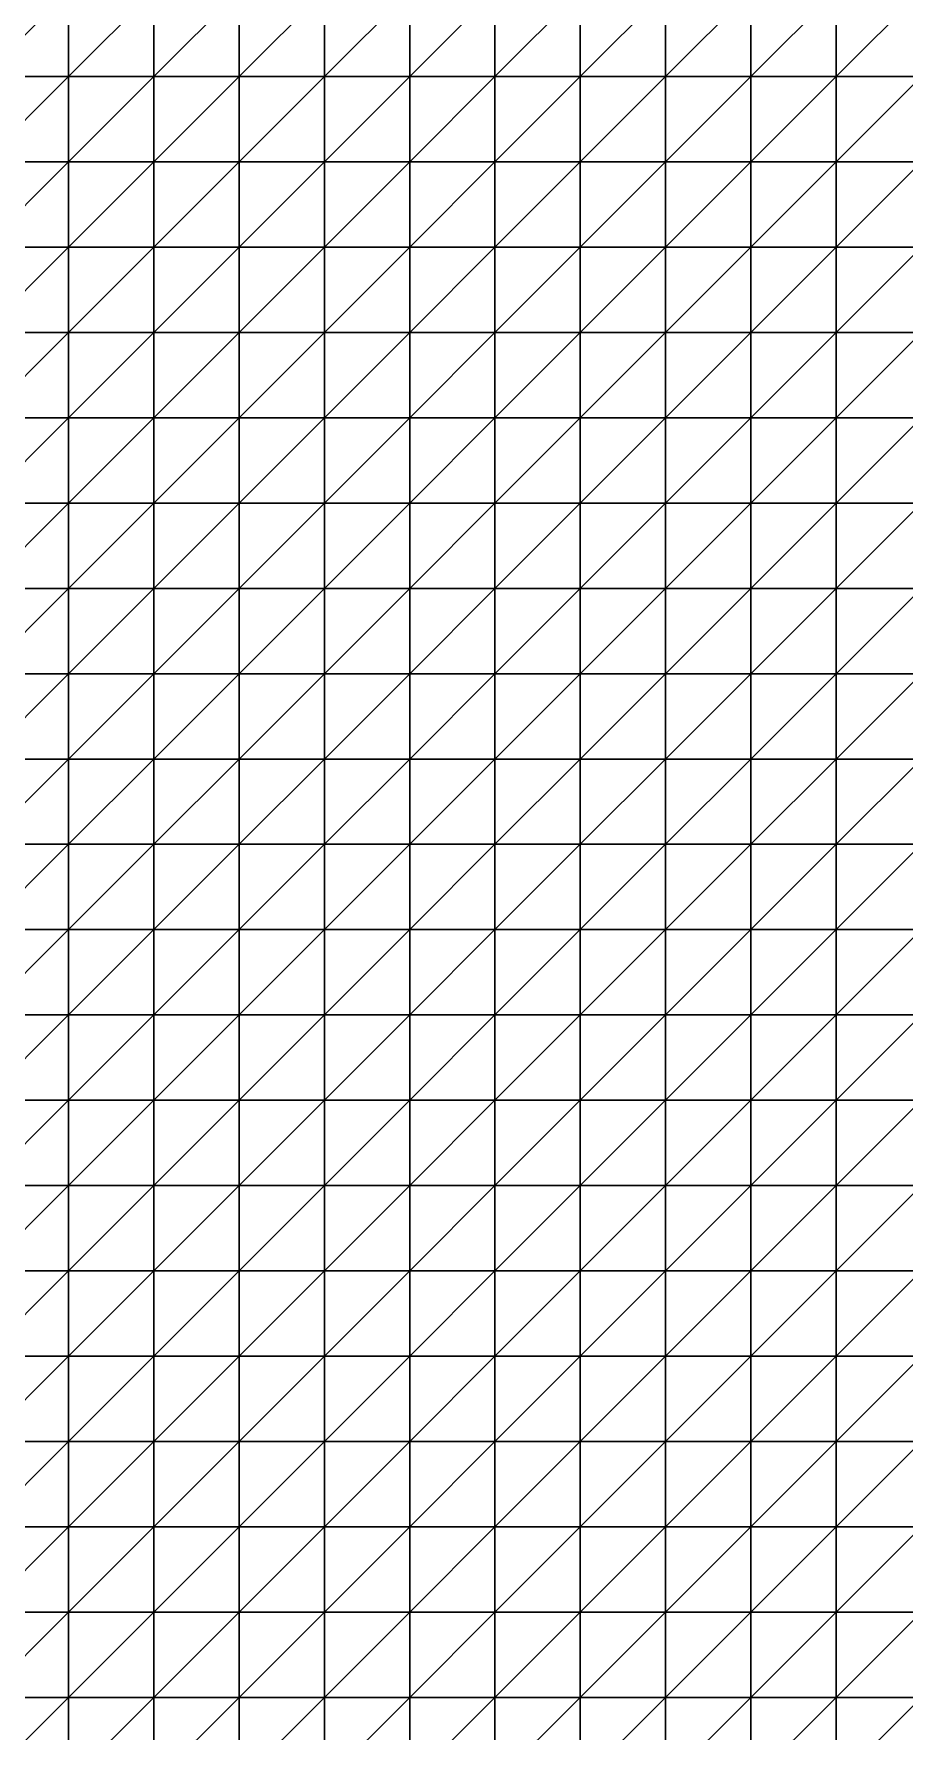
# Model space of a CAD drawing. Header units: metres. Extents: x 351000 to 353000, y 7455000 to 7457000.
# Drawn here: x 352489.9 to 352744.9, y 7455490.1 to 7455987.5 of the extents above; entities that cross this region are included whole.
import ezdxf

# ---------------------------------------------------------------- set-up
doc = ezdxf.new("R2010")
doc.units = ezdxf.units.M

msp = doc.modelspace()

# ---------------------------------------------------------------- linework, layer by layer
at = {"layer": 'TOP_OF_HYPOGENE_TOH'}
for points in [[(352475, 7455975, 1203.47), (352500, 7455975, 1207.05), (352500, 7456000, 1204.46)], [(352475, 7455975, 1203.47), (352500, 7456000, 1204.46), (352475, 7456000, 1200.99)], [(352500, 7455975, 1207.05), (352525, 7455975, 1208.53), (352525, 7456000, 1205.89)], [(352500, 7455975, 1207.05), (352525, 7456000, 1205.89), (352500, 7456000, 1204.46)], [(352525, 7455975, 1208.53), (352550, 7455975, 1208.04), (352550, 7456000, 1205.82)], [(352525, 7455975, 1208.53), (352550, 7456000, 1205.82), (352525, 7456000, 1205.89)], [(352550, 7455975, 1208.04), (352575, 7455975, 1206), (352575, 7456000, 1204.87)], [(352550, 7455975, 1208.04), (352575, 7456000, 1204.87), (352550, 7456000, 1205.82)], [(352575, 7455975, 1206), (352600, 7455975, 1202.75), (352600, 7456000, 1203.33)], [(352575, 7455975, 1206), (352600, 7456000, 1203.33), (352575, 7456000, 1204.87)], [(352600, 7455975, 1202.75), (352625, 7455975, 1198.37), (352625, 7456000, 1200.92)], [(352600, 7455975, 1202.75), (352625, 7456000, 1200.92), (352600, 7456000, 1203.33)], [(352625, 7455975, 1198.37), (352650, 7455975, 1192.61), (352650, 7456000, 1197.03)], [(352625, 7455975, 1198.37), (352650, 7456000, 1197.03), (352625, 7456000, 1200.92)], [(352650, 7455975, 1192.61), (352675, 7455975, 1185.17), (352675, 7456000, 1191.04)], [(352650, 7455975, 1192.61), (352675, 7456000, 1191.04), (352650, 7456000, 1197.03)], [(352675, 7455975, 1185.17), (352700, 7455975, 1176.12), (352700, 7456000, 1182.89)], [(352675, 7455975, 1185.17), (352700, 7456000, 1182.89), (352675, 7456000, 1191.04)], [(352700, 7455975, 1176.12), (352725, 7455975, 1166.28), (352725, 7456000, 1173.5)], [(352700, 7455975, 1176.12), (352725, 7456000, 1173.5), (352700, 7456000, 1182.89)], [(352725, 7455975, 1166.28), (352750, 7455975, 1157.4), (352750, 7456000, 1164.83)], [(352725, 7455975, 1166.28), (352750, 7456000, 1164.83), (352725, 7456000, 1173.5)], [(352475, 7455950, 1206.69), (352500, 7455950, 1209.56), (352500, 7455975, 1207.05)], [(352475, 7455950, 1206.69), (352500, 7455975, 1207.05), (352475, 7455975, 1203.47)], [(352500, 7455950, 1209.56), (352525, 7455950, 1210.3), (352525, 7455975, 1208.53)], [(352500, 7455950, 1209.56), (352525, 7455975, 1208.53), (352500, 7455975, 1207.05)], [(352525, 7455950, 1210.3), (352550, 7455950, 1208.8), (352550, 7455975, 1208.04)], [(352525, 7455950, 1210.3), (352550, 7455975, 1208.04), (352525, 7455975, 1208.53)], [(352550, 7455950, 1208.8), (352575, 7455950, 1205.39), (352575, 7455975, 1206)], [(352550, 7455950, 1208.8), (352575, 7455975, 1206), (352550, 7455975, 1208.04)], [(352575, 7455950, 1205.39), (352600, 7455950, 1200.54), (352600, 7455975, 1202.75)], [(352575, 7455950, 1205.39), (352600, 7455975, 1202.75), (352575, 7455975, 1206)], [(352600, 7455950, 1200.54), (352625, 7455950, 1194.61), (352625, 7455975, 1198.37)], [(352600, 7455950, 1200.54), (352625, 7455975, 1198.37), (352600, 7455975, 1202.75)], [(352625, 7455950, 1194.61), (352650, 7455950, 1187.68), (352650, 7455975, 1192.61)], [(352625, 7455950, 1194.61), (352650, 7455975, 1192.61), (352625, 7455975, 1198.37)], [(352650, 7455950, 1187.68), (352675, 7455950, 1179.65), (352675, 7455975, 1185.17)], [(352650, 7455950, 1187.68), (352675, 7455975, 1185.17), (352650, 7455975, 1192.61)], [(352675, 7455950, 1179.65), (352700, 7455950, 1170.55), (352700, 7455975, 1176.12)], [(352675, 7455950, 1179.65), (352700, 7455975, 1176.12), (352675, 7455975, 1185.17)], [(352700, 7455950, 1170.55), (352725, 7455950, 1161.01), (352725, 7455975, 1166.28)], [(352700, 7455950, 1170.55), (352725, 7455975, 1166.28), (352700, 7455975, 1176.12)], [(352725, 7455950, 1161.01), (352750, 7455950, 1152.42), (352750, 7455975, 1157.4)], [(352725, 7455950, 1161.01), (352750, 7455975, 1157.4), (352725, 7455975, 1166.28)], [(352475, 7455925, 1211.28), (352500, 7455925, 1213.39), (352500, 7455950, 1209.56)], [(352475, 7455925, 1211.28), (352500, 7455950, 1209.56), (352475, 7455950, 1206.69)], [(352500, 7455925, 1213.39), (352525, 7455925, 1213.34), (352525, 7455950, 1210.3)], [(352500, 7455925, 1213.39), (352525, 7455950, 1210.3), (352500, 7455950, 1209.56)], [(352525, 7455925, 1213.34), (352550, 7455925, 1210.89), (352550, 7455950, 1208.8)], [(352525, 7455925, 1213.34), (352550, 7455950, 1208.8), (352525, 7455950, 1210.3)], [(352550, 7455925, 1210.89), (352575, 7455925, 1206.33), (352575, 7455950, 1205.39)], [(352550, 7455925, 1210.89), (352575, 7455950, 1205.39), (352550, 7455950, 1208.8)], [(352575, 7455925, 1206.33), (352600, 7455925, 1200.26), (352600, 7455950, 1200.54)], [(352575, 7455925, 1206.33), (352600, 7455950, 1200.54), (352575, 7455950, 1205.39)], [(352600, 7455925, 1200.26), (352625, 7455925, 1193.28), (352625, 7455950, 1194.61)], [(352600, 7455925, 1200.26), (352625, 7455950, 1194.61), (352600, 7455950, 1200.54)], [(352625, 7455925, 1193.28), (352650, 7455925, 1185.69), (352650, 7455950, 1187.68)], [(352625, 7455925, 1193.28), (352650, 7455950, 1187.68), (352625, 7455950, 1194.61)], [(352650, 7455925, 1185.69), (352675, 7455925, 1177.5), (352675, 7455950, 1179.65)], [(352650, 7455925, 1185.69), (352675, 7455950, 1179.65), (352650, 7455950, 1187.68)], [(352675, 7455925, 1177.5), (352700, 7455925, 1168.66), (352700, 7455950, 1170.55)], [(352675, 7455925, 1177.5), (352700, 7455950, 1170.55), (352675, 7455950, 1179.65)], [(352700, 7455925, 1168.66), (352725, 7455925, 1159.51), (352725, 7455950, 1161.01)], [(352700, 7455925, 1168.66), (352725, 7455950, 1161.01), (352700, 7455950, 1170.55)], [(352725, 7455925, 1159.51), (352750, 7455925, 1151.05), (352750, 7455950, 1152.42)], [(352725, 7455925, 1159.51), (352750, 7455950, 1152.42), (352725, 7455950, 1161.01)], [(352475, 7455900, 1217.73), (352500, 7455900, 1219.51), (352500, 7455925, 1213.39)], [(352475, 7455900, 1217.73), (352500, 7455925, 1213.39), (352475, 7455925, 1211.28)], [(352500, 7455900, 1219.51), (352525, 7455900, 1219.1), (352525, 7455925, 1213.34)], [(352500, 7455900, 1219.51), (352525, 7455925, 1213.34), (352500, 7455925, 1213.39)], [(352525, 7455900, 1219.1), (352550, 7455900, 1216.17), (352550, 7455925, 1210.89)], [(352525, 7455900, 1219.1), (352550, 7455925, 1210.89), (352525, 7455925, 1213.34)], [(352550, 7455900, 1216.17), (352575, 7455900, 1210.99), (352575, 7455925, 1206.33)], [(352550, 7455900, 1216.17), (352575, 7455925, 1206.33), (352550, 7455925, 1210.89)], [(352575, 7455900, 1210.99), (352600, 7455900, 1204.23), (352600, 7455925, 1200.26)], [(352575, 7455900, 1210.99), (352600, 7455925, 1200.26), (352575, 7455925, 1206.33)], [(352600, 7455900, 1204.23), (352625, 7455900, 1196.62), (352625, 7455925, 1193.28)], [(352600, 7455900, 1204.23), (352625, 7455925, 1193.28), (352600, 7455925, 1200.26)], [(352625, 7455900, 1196.62), (352650, 7455900, 1188.65), (352650, 7455925, 1185.69)], [(352625, 7455900, 1196.62), (352650, 7455925, 1185.69), (352625, 7455925, 1193.28)], [(352650, 7455900, 1188.65), (352675, 7455900, 1180.37), (352675, 7455925, 1177.5)], [(352650, 7455900, 1188.65), (352675, 7455925, 1177.5), (352650, 7455925, 1185.69)], [(352675, 7455900, 1180.37), (352700, 7455900, 1171.64), (352700, 7455925, 1168.66)], [(352675, 7455900, 1180.37), (352700, 7455925, 1168.66), (352675, 7455925, 1177.5)], [(352700, 7455900, 1171.64), (352725, 7455900, 1162.48), (352725, 7455925, 1159.51)], [(352700, 7455900, 1171.64), (352725, 7455925, 1159.51), (352700, 7455925, 1168.66)], [(352725, 7455900, 1162.48), (352750, 7455900, 1153.54), (352750, 7455925, 1151.05)], [(352725, 7455900, 1162.48), (352750, 7455925, 1151.05), (352725, 7455925, 1159.51)], [(352475, 7455875, 1225.57), (352500, 7455875, 1227.35), (352500, 7455900, 1219.51)], [(352475, 7455875, 1225.57), (352500, 7455900, 1219.51), (352475, 7455900, 1217.73)], [(352500, 7455875, 1227.35), (352525, 7455875, 1226.96), (352525, 7455900, 1219.1)], [(352500, 7455875, 1227.35), (352525, 7455900, 1219.1), (352500, 7455900, 1219.51)], [(352525, 7455875, 1226.96), (352550, 7455875, 1224.03), (352550, 7455900, 1216.17)], [(352525, 7455875, 1226.96), (352550, 7455900, 1216.17), (352525, 7455900, 1219.1)], [(352550, 7455875, 1224.03), (352575, 7455875, 1218.74), (352575, 7455900, 1210.99)], [(352550, 7455875, 1224.03), (352575, 7455900, 1210.99), (352550, 7455900, 1216.17)], [(352575, 7455875, 1218.74), (352600, 7455875, 1211.75), (352600, 7455900, 1204.23)], [(352575, 7455875, 1218.74), (352600, 7455900, 1204.23), (352575, 7455900, 1210.99)], [(352600, 7455875, 1211.75), (352625, 7455875, 1203.86), (352625, 7455900, 1196.62)], [(352600, 7455875, 1211.75), (352625, 7455900, 1196.62), (352600, 7455900, 1204.23)], [(352625, 7455875, 1203.86), (352650, 7455875, 1195.68), (352650, 7455900, 1188.65)], [(352625, 7455875, 1203.86), (352650, 7455900, 1188.65), (352625, 7455900, 1196.62)], [(352650, 7455875, 1195.68), (352675, 7455875, 1187.31), (352675, 7455900, 1180.37)], [(352650, 7455875, 1195.68), (352675, 7455900, 1180.37), (352650, 7455900, 1188.65)], [(352675, 7455875, 1187.31), (352700, 7455875, 1178.51), (352700, 7455900, 1171.64)], [(352675, 7455875, 1187.31), (352700, 7455900, 1171.64), (352675, 7455900, 1180.37)], [(352700, 7455875, 1178.51), (352725, 7455875, 1169.04), (352725, 7455900, 1162.48)], [(352700, 7455875, 1178.51), (352725, 7455900, 1162.48), (352700, 7455900, 1171.64)], [(352725, 7455875, 1169.04), (352750, 7455875, 1159.2), (352750, 7455900, 1153.54)], [(352725, 7455875, 1169.04), (352750, 7455900, 1153.54), (352725, 7455900, 1162.48)], [(352475, 7455850, 1233.12), (352500, 7455850, 1234.68), (352500, 7455875, 1227.35)], [(352475, 7455850, 1233.12), (352500, 7455875, 1227.35), (352475, 7455875, 1225.57)], [(352500, 7455850, 1234.68), (352525, 7455850, 1234.3), (352525, 7455875, 1226.96)], [(352500, 7455850, 1234.68), (352525, 7455875, 1226.96), (352500, 7455875, 1227.35)], [(352525, 7455850, 1234.3), (352550, 7455850, 1229.6), (352550, 7455875, 1224.03)], [(352525, 7455850, 1234.3), (352550, 7455875, 1224.03), (352525, 7455875, 1226.96)], [(352550, 7455850, 1229.6), (352575, 7455850, 1224.34), (352575, 7455875, 1218.74)], [(352550, 7455850, 1229.6), (352575, 7455875, 1218.74), (352550, 7455875, 1224.03)], [(352575, 7455850, 1224.34), (352600, 7455850, 1219.39), (352600, 7455875, 1211.75)], [(352575, 7455850, 1224.34), (352600, 7455875, 1211.75), (352575, 7455875, 1218.74)], [(352600, 7455850, 1219.39), (352625, 7455850, 1211.68), (352625, 7455875, 1203.86)], [(352600, 7455850, 1219.39), (352625, 7455875, 1203.86), (352600, 7455875, 1211.75)], [(352625, 7455850, 1211.68), (352650, 7455850, 1203.55), (352650, 7455875, 1195.68)], [(352625, 7455850, 1211.68), (352650, 7455875, 1195.68), (352625, 7455875, 1203.86)], [(352650, 7455850, 1203.55), (352675, 7455850, 1195.33), (352675, 7455875, 1187.31)], [(352650, 7455850, 1203.55), (352675, 7455875, 1187.31), (352650, 7455875, 1195.68)], [(352675, 7455850, 1195.33), (352700, 7455850, 1186.71), (352700, 7455875, 1178.51)], [(352675, 7455850, 1195.33), (352700, 7455875, 1178.51), (352675, 7455875, 1187.31)], [(352700, 7455850, 1186.71), (352725, 7455850, 1177.24), (352725, 7455875, 1169.04)], [(352700, 7455850, 1186.71), (352725, 7455875, 1169.04), (352700, 7455875, 1178.51)], [(352725, 7455850, 1177.24), (352750, 7455850, 1166.87), (352750, 7455875, 1159.2)], [(352725, 7455850, 1177.24), (352750, 7455875, 1159.2), (352725, 7455875, 1169.04)], [(352475, 7455825, 1238.12), (352500, 7455825, 1238.83), (352500, 7455850, 1234.68)], [(352475, 7455825, 1238.12), (352500, 7455850, 1234.68), (352475, 7455850, 1233.12)], [(352500, 7455825, 1238.83), (352525, 7455825, 1236.28), (352525, 7455850, 1234.3)], [(352500, 7455825, 1238.83), (352525, 7455850, 1234.3), (352500, 7455850, 1234.68)], [(352525, 7455825, 1236.28), (352550, 7455825, 1231.27), (352550, 7455850, 1229.6)], [(352525, 7455825, 1236.28), (352550, 7455850, 1229.6), (352525, 7455850, 1234.3)], [(352550, 7455825, 1231.27), (352575, 7455825, 1226.42), (352575, 7455850, 1224.34)], [(352550, 7455825, 1231.27), (352575, 7455850, 1224.34), (352550, 7455850, 1229.6)], [(352575, 7455825, 1226.42), (352600, 7455825, 1222), (352600, 7455850, 1219.39)], [(352575, 7455825, 1226.42), (352600, 7455850, 1219.39), (352575, 7455850, 1224.34)], [(352600, 7455825, 1222), (352625, 7455825, 1216.53), (352625, 7455850, 1211.68)], [(352600, 7455825, 1222), (352625, 7455850, 1211.68), (352600, 7455850, 1219.39)], [(352625, 7455825, 1216.53), (352650, 7455825, 1208.89), (352650, 7455850, 1203.55)], [(352625, 7455825, 1216.53), (352650, 7455850, 1203.55), (352625, 7455850, 1211.68)], [(352650, 7455825, 1208.89), (352675, 7455825, 1201.41), (352675, 7455850, 1195.33)], [(352650, 7455825, 1208.89), (352675, 7455850, 1195.33), (352650, 7455850, 1203.55)], [(352675, 7455825, 1201.41), (352700, 7455825, 1193.78), (352700, 7455850, 1186.71)], [(352675, 7455825, 1201.41), (352700, 7455850, 1186.71), (352675, 7455850, 1195.33)], [(352700, 7455825, 1193.78), (352725, 7455825, 1185.35), (352725, 7455850, 1177.24)], [(352700, 7455825, 1193.78), (352725, 7455850, 1177.24), (352700, 7455850, 1186.71)], [(352725, 7455825, 1185.35), (352750, 7455825, 1175.72), (352750, 7455850, 1166.87)], [(352725, 7455825, 1185.35), (352750, 7455850, 1166.87), (352725, 7455850, 1177.24)], [(352475, 7455800, 1239.09), (352500, 7455800, 1238.5), (352500, 7455825, 1238.83)], [(352475, 7455800, 1239.09), (352500, 7455825, 1238.83), (352475, 7455825, 1238.12)], [(352500, 7455800, 1238.5), (352525, 7455800, 1237.2), (352525, 7455825, 1236.28)], [(352500, 7455800, 1238.5), (352525, 7455825, 1236.28), (352500, 7455825, 1238.83)], [(352525, 7455800, 1237.2), (352550, 7455800, 1234.32), (352550, 7455825, 1231.27)], [(352525, 7455800, 1237.2), (352550, 7455825, 1231.27), (352525, 7455825, 1236.28)], [(352550, 7455800, 1234.32), (352575, 7455800, 1230.02), (352575, 7455825, 1226.42)], [(352550, 7455800, 1234.32), (352575, 7455825, 1226.42), (352550, 7455825, 1231.27)], [(352575, 7455800, 1230.02), (352600, 7455800, 1223.98), (352600, 7455825, 1222)], [(352575, 7455800, 1230.02), (352600, 7455825, 1222), (352575, 7455825, 1226.42)], [(352600, 7455800, 1223.98), (352625, 7455800, 1217.16), (352625, 7455825, 1216.53)], [(352600, 7455800, 1223.98), (352625, 7455825, 1216.53), (352600, 7455825, 1222)], [(352625, 7455800, 1217.16), (352650, 7455800, 1210.46), (352650, 7455825, 1208.89)], [(352625, 7455800, 1217.16), (352650, 7455825, 1208.89), (352625, 7455825, 1216.53)], [(352650, 7455800, 1210.46), (352675, 7455800, 1204.39), (352675, 7455825, 1201.41)], [(352650, 7455800, 1210.46), (352675, 7455825, 1201.41), (352650, 7455825, 1208.89)], [(352675, 7455800, 1204.39), (352700, 7455800, 1198.73), (352700, 7455825, 1193.78)], [(352675, 7455800, 1204.39), (352700, 7455825, 1193.78), (352675, 7455825, 1201.41)], [(352700, 7455800, 1198.73), (352725, 7455800, 1192.68), (352725, 7455825, 1185.35)], [(352700, 7455800, 1198.73), (352725, 7455825, 1185.35), (352700, 7455825, 1193.78)], [(352725, 7455800, 1192.68), (352750, 7455800, 1185.41), (352750, 7455825, 1175.72)], [(352725, 7455800, 1192.68), (352750, 7455825, 1175.72), (352725, 7455825, 1185.35)], [(352475, 7455775, 1236.46), (352500, 7455775, 1234.75), (352500, 7455800, 1238.5)], [(352475, 7455775, 1236.46), (352500, 7455800, 1238.5), (352475, 7455800, 1239.09)], [(352500, 7455775, 1234.75), (352525, 7455775, 1233.15), (352525, 7455800, 1237.2)], [(352500, 7455775, 1234.75), (352525, 7455800, 1237.2), (352500, 7455800, 1238.5)], [(352525, 7455775, 1233.15), (352550, 7455775, 1230.73), (352550, 7455800, 1234.32)], [(352525, 7455775, 1233.15), (352550, 7455800, 1234.32), (352525, 7455800, 1237.2)], [(352550, 7455775, 1230.73), (352575, 7455775, 1226.83), (352575, 7455800, 1230.02)], [(352550, 7455775, 1230.73), (352575, 7455800, 1230.02), (352550, 7455800, 1234.32)], [(352575, 7455775, 1226.83), (352600, 7455775, 1221.47), (352600, 7455800, 1223.98)], [(352575, 7455775, 1226.83), (352600, 7455800, 1223.98), (352575, 7455800, 1230.02)], [(352600, 7455775, 1221.47), (352625, 7455775, 1215.42), (352625, 7455800, 1217.16)], [(352600, 7455775, 1221.47), (352625, 7455800, 1217.16), (352600, 7455800, 1223.98)], [(352625, 7455775, 1215.42), (352650, 7455775, 1209.81), (352650, 7455800, 1210.46)], [(352625, 7455775, 1215.42), (352650, 7455800, 1210.46), (352625, 7455800, 1217.16)], [(352650, 7455775, 1209.81), (352675, 7455775, 1205.43), (352675, 7455800, 1204.39)], [(352650, 7455775, 1209.81), (352675, 7455800, 1204.39), (352650, 7455800, 1210.46)], [(352675, 7455775, 1205.43), (352700, 7455775, 1202.28), (352700, 7455800, 1198.73)], [(352675, 7455775, 1205.43), (352700, 7455800, 1198.73), (352675, 7455800, 1204.39)], [(352700, 7455775, 1202.28), (352725, 7455775, 1199.46), (352725, 7455800, 1192.68)], [(352700, 7455775, 1202.28), (352725, 7455800, 1192.68), (352700, 7455800, 1198.73)], [(352725, 7455775, 1199.46), (352750, 7455775, 1195.72), (352750, 7455800, 1185.41)], [(352725, 7455775, 1199.46), (352750, 7455800, 1185.41), (352725, 7455800, 1192.68)], [(352475, 7455750, 1232.38), (352500, 7455750, 1230.55), (352500, 7455775, 1234.75)], [(352475, 7455750, 1232.38), (352500, 7455775, 1234.75), (352475, 7455775, 1236.46)], [(352500, 7455750, 1230.55), (352525, 7455750, 1229.47), (352525, 7455775, 1233.15)], [(352500, 7455750, 1230.55), (352525, 7455775, 1233.15), (352500, 7455775, 1234.75)], [(352525, 7455750, 1229.47), (352550, 7455750, 1227.94), (352550, 7455775, 1230.73)], [(352525, 7455750, 1229.47), (352550, 7455775, 1230.73), (352525, 7455775, 1233.15)], [(352550, 7455750, 1227.94), (352575, 7455750, 1224.93), (352575, 7455775, 1226.83)], [(352550, 7455750, 1227.94), (352575, 7455775, 1226.83), (352550, 7455775, 1230.73)], [(352575, 7455750, 1224.93), (352600, 7455750, 1220.26), (352600, 7455775, 1221.47)], [(352575, 7455750, 1224.93), (352600, 7455775, 1221.47), (352575, 7455775, 1226.83)], [(352600, 7455750, 1220.26), (352625, 7455750, 1214.74), (352625, 7455775, 1215.42)], [(352600, 7455750, 1220.26), (352625, 7455775, 1215.42), (352600, 7455775, 1221.47)], [(352625, 7455750, 1214.74), (352650, 7455750, 1209.81), (352650, 7455775, 1209.81)], [(352625, 7455750, 1214.74), (352650, 7455775, 1209.81), (352625, 7455775, 1215.42)], [(352650, 7455750, 1209.81), (352675, 7455750, 1206.69), (352675, 7455775, 1205.43)], [(352650, 7455750, 1209.81), (352675, 7455775, 1205.43), (352650, 7455775, 1209.81)], [(352675, 7455750, 1206.69), (352700, 7455750, 1205.69), (352700, 7455775, 1202.28)], [(352675, 7455750, 1206.69), (352700, 7455775, 1202.28), (352675, 7455775, 1205.43)], [(352700, 7455750, 1205.69), (352725, 7455750, 1205.94), (352725, 7455775, 1199.46)], [(352700, 7455750, 1205.69), (352725, 7455775, 1199.46), (352700, 7455775, 1202.28)], [(352725, 7455750, 1205.94), (352750, 7455750, 1205.81), (352750, 7455775, 1195.72)], [(352725, 7455750, 1205.94), (352750, 7455775, 1195.72), (352725, 7455775, 1199.46)], [(352475, 7455725, 1229.43), (352500, 7455725, 1228.78), (352500, 7455750, 1230.55)], [(352475, 7455725, 1229.43), (352500, 7455750, 1230.55), (352475, 7455750, 1232.38)], [(352500, 7455725, 1228.78), (352525, 7455725, 1229.2), (352525, 7455750, 1229.47)], [(352500, 7455725, 1228.78), (352525, 7455750, 1229.47), (352500, 7455750, 1230.55)], [(352525, 7455725, 1229.2), (352550, 7455725, 1229.15), (352550, 7455750, 1227.94)], [(352525, 7455725, 1229.2), (352550, 7455750, 1227.94), (352525, 7455750, 1229.47)], [(352550, 7455725, 1229.15), (352575, 7455725, 1227.22), (352575, 7455750, 1224.93)], [(352550, 7455725, 1229.15), (352575, 7455750, 1224.93), (352550, 7455750, 1227.94)], [(352575, 7455725, 1227.22), (352600, 7455725, 1223.01), (352600, 7455750, 1220.26)], [(352575, 7455725, 1227.22), (352600, 7455750, 1220.26), (352575, 7455750, 1224.93)], [(352600, 7455725, 1223.01), (352625, 7455725, 1217.43), (352625, 7455750, 1214.74)], [(352600, 7455725, 1223.01), (352625, 7455750, 1214.74), (352600, 7455750, 1220.26)], [(352625, 7455725, 1217.43), (352650, 7455725, 1212.29), (352650, 7455750, 1209.81)], [(352625, 7455725, 1217.43), (352650, 7455750, 1209.81), (352625, 7455750, 1214.74)], [(352650, 7455725, 1212.29), (352675, 7455725, 1209.34), (352675, 7455750, 1206.69)], [(352650, 7455725, 1212.29), (352675, 7455750, 1206.69), (352650, 7455750, 1209.81)], [(352675, 7455725, 1209.34), (352700, 7455725, 1209.35), (352700, 7455750, 1205.69)], [(352675, 7455725, 1209.34), (352700, 7455750, 1205.69), (352675, 7455750, 1206.69)], [(352700, 7455725, 1209.35), (352725, 7455725, 1211.59), (352725, 7455750, 1205.94)], [(352700, 7455725, 1209.35), (352725, 7455750, 1205.94), (352700, 7455750, 1205.69)], [(352725, 7455725, 1211.59), (352750, 7455725, 1214.15), (352750, 7455750, 1205.81)], [(352725, 7455725, 1211.59), (352750, 7455750, 1205.81), (352725, 7455750, 1205.94)], [(352475, 7455700, 1228.88), (352500, 7455700, 1230.23), (352500, 7455725, 1228.78)], [(352475, 7455700, 1228.88), (352500, 7455725, 1228.78), (352475, 7455725, 1229.43)], [(352500, 7455700, 1230.23), (352525, 7455700, 1232.68), (352525, 7455725, 1229.2)], [(352500, 7455700, 1230.23), (352525, 7455725, 1229.2), (352500, 7455725, 1228.78)], [(352525, 7455700, 1232.68), (352550, 7455700, 1234.3), (352550, 7455725, 1229.15)], [(352525, 7455700, 1232.68), (352550, 7455725, 1229.15), (352525, 7455725, 1229.2)], [(352550, 7455700, 1234.3), (352575, 7455700, 1233.3), (352575, 7455725, 1227.22)], [(352550, 7455700, 1234.3), (352575, 7455725, 1227.22), (352550, 7455725, 1229.15)], [(352575, 7455700, 1233.3), (352600, 7455700, 1229.11), (352600, 7455725, 1223.01)], [(352575, 7455700, 1233.3), (352600, 7455725, 1223.01), (352575, 7455725, 1227.22)], [(352600, 7455700, 1229.11), (352625, 7455700, 1222.75), (352625, 7455725, 1217.43)], [(352600, 7455700, 1229.11), (352625, 7455725, 1217.43), (352600, 7455725, 1223.01)], [(352625, 7455700, 1222.75), (352650, 7455700, 1216.42), (352650, 7455725, 1212.29)], [(352625, 7455700, 1222.75), (352650, 7455725, 1212.29), (352625, 7455725, 1217.43)], [(352650, 7455700, 1216.42), (352675, 7455700, 1212.48), (352675, 7455725, 1209.34)], [(352650, 7455700, 1216.42), (352675, 7455725, 1209.34), (352650, 7455725, 1212.29)], [(352675, 7455700, 1212.48), (352700, 7455700, 1212.2), (352700, 7455725, 1209.35)], [(352675, 7455700, 1212.48), (352700, 7455725, 1209.35), (352675, 7455725, 1209.34)], [(352700, 7455700, 1212.2), (352725, 7455700, 1215.1), (352725, 7455725, 1211.59)], [(352700, 7455700, 1212.2), (352725, 7455725, 1211.59), (352700, 7455725, 1209.35)], [(352725, 7455700, 1215.1), (352750, 7455700, 1219.1), (352750, 7455725, 1214.15)], [(352725, 7455700, 1215.1), (352750, 7455725, 1214.15), (352725, 7455725, 1211.59)], [(352475, 7455675, 1229.08), (352500, 7455675, 1229.37), (352500, 7455700, 1230.23)], [(352475, 7455675, 1229.08), (352500, 7455700, 1230.23), (352475, 7455700, 1228.88)], [(352500, 7455675, 1229.37), (352525, 7455675, 1234.09), (352525, 7455700, 1232.68)], [(352500, 7455675, 1229.37), (352525, 7455700, 1232.68), (352500, 7455700, 1230.23)], [(352525, 7455675, 1234.09), (352550, 7455675, 1240.05), (352550, 7455700, 1234.3)], [(352525, 7455675, 1234.09), (352550, 7455700, 1234.3), (352525, 7455700, 1232.68)], [(352550, 7455675, 1240.05), (352575, 7455675, 1238.75), (352575, 7455700, 1233.3)], [(352550, 7455675, 1240.05), (352575, 7455700, 1233.3), (352550, 7455700, 1234.3)], [(352575, 7455675, 1238.75), (352600, 7455675, 1234.88), (352600, 7455700, 1229.11)], [(352575, 7455675, 1238.75), (352600, 7455700, 1229.11), (352575, 7455700, 1233.3)], [(352600, 7455675, 1234.88), (352625, 7455675, 1227.25), (352625, 7455700, 1222.75)], [(352600, 7455675, 1234.88), (352625, 7455700, 1222.75), (352600, 7455700, 1229.11)], [(352625, 7455675, 1227.25), (352650, 7455675, 1219.23), (352650, 7455700, 1216.42)], [(352625, 7455675, 1227.25), (352650, 7455700, 1216.42), (352625, 7455700, 1222.75)], [(352650, 7455675, 1219.23), (352675, 7455675, 1213.7), (352675, 7455700, 1212.48)], [(352650, 7455675, 1219.23), (352675, 7455700, 1212.48), (352650, 7455700, 1216.42)], [(352675, 7455675, 1213.7), (352700, 7455675, 1212.46), (352700, 7455700, 1212.2)], [(352675, 7455675, 1213.7), (352700, 7455700, 1212.2), (352675, 7455700, 1212.48)], [(352700, 7455675, 1212.46), (352725, 7455675, 1215.29), (352725, 7455700, 1215.1)], [(352700, 7455675, 1212.46), (352725, 7455700, 1215.1), (352700, 7455700, 1212.2)], [(352725, 7455675, 1215.29), (352750, 7455675, 1220.02), (352750, 7455700, 1219.1)], [(352725, 7455675, 1215.29), (352750, 7455700, 1219.1), (352725, 7455700, 1215.1)], [(352475, 7455650, 1226.66), (352500, 7455650, 1227.74), (352500, 7455675, 1229.37)], [(352475, 7455650, 1226.66), (352500, 7455675, 1229.37), (352475, 7455675, 1229.08)], [(352500, 7455650, 1227.74), (352525, 7455650, 1233.53), (352525, 7455675, 1234.09)], [(352500, 7455650, 1227.74), (352525, 7455675, 1234.09), (352500, 7455675, 1229.37)], [(352525, 7455650, 1233.53), (352550, 7455650, 1240.03), (352550, 7455675, 1240.05)], [(352525, 7455650, 1233.53), (352550, 7455675, 1240.05), (352525, 7455675, 1234.09)], [(352550, 7455650, 1240.03), (352575, 7455650, 1236.45), (352575, 7455675, 1238.75)], [(352550, 7455650, 1240.03), (352575, 7455675, 1238.75), (352550, 7455675, 1240.05)], [(352575, 7455650, 1236.45), (352600, 7455650, 1233.27), (352600, 7455675, 1234.88)], [(352575, 7455650, 1236.45), (352600, 7455675, 1234.88), (352575, 7455675, 1238.75)], [(352600, 7455650, 1233.27), (352625, 7455650, 1227.18), (352625, 7455675, 1227.25)], [(352600, 7455650, 1233.27), (352625, 7455675, 1227.25), (352600, 7455675, 1234.88)], [(352625, 7455650, 1227.18), (352650, 7455650, 1217.73), (352650, 7455675, 1219.23)], [(352625, 7455650, 1227.18), (352650, 7455675, 1219.23), (352625, 7455675, 1227.25)], [(352650, 7455650, 1217.73), (352675, 7455650, 1210.96), (352675, 7455675, 1213.7)], [(352650, 7455650, 1217.73), (352675, 7455675, 1213.7), (352650, 7455675, 1219.23)], [(352675, 7455650, 1210.96), (352700, 7455650, 1209.09), (352700, 7455675, 1212.46)], [(352675, 7455650, 1210.96), (352700, 7455675, 1212.46), (352675, 7455675, 1213.7)], [(352700, 7455650, 1209.09), (352725, 7455650, 1212.13), (352725, 7455675, 1215.29)], [(352700, 7455650, 1209.09), (352725, 7455675, 1215.29), (352700, 7455675, 1212.46)], [(352725, 7455650, 1212.13), (352750, 7455650, 1217.86), (352750, 7455675, 1220.02)], [(352725, 7455650, 1212.13), (352750, 7455675, 1220.02), (352725, 7455675, 1215.29)], [(352475, 7455625, 1225.12), (352500, 7455625, 1225.83), (352500, 7455650, 1227.74)], [(352475, 7455625, 1225.12), (352500, 7455650, 1227.74), (352475, 7455650, 1226.66)], [(352500, 7455625, 1225.83), (352525, 7455625, 1231.12), (352525, 7455650, 1233.53)], [(352500, 7455625, 1225.83), (352525, 7455650, 1233.53), (352500, 7455650, 1227.74)], [(352525, 7455625, 1231.12), (352550, 7455625, 1234.59), (352550, 7455650, 1240.03)], [(352525, 7455625, 1231.12), (352550, 7455650, 1240.03), (352525, 7455650, 1233.53)], [(352550, 7455625, 1234.59), (352575, 7455625, 1229.81), (352575, 7455650, 1236.45)], [(352550, 7455625, 1234.59), (352575, 7455650, 1236.45), (352550, 7455650, 1240.03)], [(352575, 7455625, 1229.81), (352600, 7455625, 1226.82), (352600, 7455650, 1233.27)], [(352575, 7455625, 1229.81), (352600, 7455650, 1233.27), (352575, 7455650, 1236.45)], [(352600, 7455625, 1226.82), (352625, 7455625, 1221.16), (352625, 7455650, 1227.18)], [(352600, 7455625, 1226.82), (352625, 7455650, 1227.18), (352600, 7455650, 1233.27)], [(352625, 7455625, 1221.16), (352650, 7455625, 1211.18), (352650, 7455650, 1217.73)], [(352625, 7455625, 1221.16), (352650, 7455650, 1217.73), (352625, 7455650, 1227.18)], [(352650, 7455625, 1211.18), (352675, 7455625, 1204.24), (352675, 7455650, 1210.96)], [(352650, 7455625, 1211.18), (352675, 7455650, 1210.96), (352650, 7455650, 1217.73)], [(352675, 7455625, 1204.24), (352700, 7455625, 1202.81), (352700, 7455650, 1209.09)], [(352675, 7455625, 1204.24), (352700, 7455650, 1209.09), (352675, 7455650, 1210.96)], [(352700, 7455625, 1202.81), (352725, 7455625, 1207.05), (352725, 7455650, 1212.13)], [(352700, 7455625, 1202.81), (352725, 7455650, 1212.13), (352700, 7455650, 1209.09)], [(352725, 7455625, 1207.05), (352750, 7455625, 1214.66), (352750, 7455650, 1217.86)], [(352725, 7455625, 1207.05), (352750, 7455650, 1217.86), (352725, 7455650, 1212.13)], [(352475, 7455600, 1222.84), (352500, 7455600, 1223.11), (352500, 7455625, 1225.83)], [(352475, 7455600, 1222.84), (352500, 7455625, 1225.83), (352475, 7455625, 1225.12)], [(352500, 7455600, 1223.11), (352525, 7455600, 1226.95), (352525, 7455625, 1231.12)], [(352500, 7455600, 1223.11), (352525, 7455625, 1231.12), (352500, 7455625, 1225.83)], [(352525, 7455600, 1226.95), (352550, 7455600, 1225.93), (352550, 7455625, 1234.59)], [(352525, 7455600, 1226.95), (352550, 7455625, 1234.59), (352525, 7455625, 1231.12)], [(352550, 7455600, 1225.93), (352575, 7455600, 1220.83), (352575, 7455625, 1229.81)], [(352550, 7455600, 1225.93), (352575, 7455625, 1229.81), (352550, 7455625, 1234.59)], [(352575, 7455600, 1220.83), (352600, 7455600, 1218.19), (352600, 7455625, 1226.82)], [(352575, 7455600, 1220.83), (352600, 7455625, 1226.82), (352575, 7455625, 1229.81)], [(352600, 7455600, 1218.19), (352625, 7455600, 1211.3), (352625, 7455625, 1221.16)], [(352600, 7455600, 1218.19), (352625, 7455625, 1221.16), (352600, 7455625, 1226.82)], [(352625, 7455600, 1211.3), (352650, 7455600, 1201.81), (352650, 7455625, 1211.18)], [(352625, 7455600, 1211.3), (352650, 7455625, 1211.18), (352625, 7455625, 1221.16)], [(352650, 7455600, 1201.81), (352675, 7455600, 1195.81), (352675, 7455625, 1204.24)], [(352650, 7455600, 1201.81), (352675, 7455625, 1204.24), (352650, 7455625, 1211.18)], [(352675, 7455600, 1195.81), (352700, 7455600, 1195.85), (352700, 7455625, 1202.81)], [(352675, 7455600, 1195.81), (352700, 7455625, 1202.81), (352675, 7455625, 1204.24)], [(352700, 7455600, 1195.85), (352725, 7455600, 1202.16), (352725, 7455625, 1207.05)], [(352700, 7455600, 1195.85), (352725, 7455625, 1207.05), (352700, 7455625, 1202.81)], [(352725, 7455600, 1202.16), (352750, 7455600, 1212.35), (352750, 7455625, 1214.66)], [(352725, 7455600, 1202.16), (352750, 7455625, 1214.66), (352725, 7455625, 1207.05)], [(352475, 7455575, 1217.62), (352500, 7455575, 1217.62), (352500, 7455600, 1223.11)], [(352475, 7455575, 1217.62), (352500, 7455600, 1223.11), (352475, 7455600, 1222.84)], [(352500, 7455575, 1217.62), (352525, 7455575, 1218.84), (352525, 7455600, 1226.95)], [(352500, 7455575, 1217.62), (352525, 7455600, 1226.95), (352500, 7455600, 1223.11)], [(352525, 7455575, 1218.84), (352550, 7455575, 1219.01), (352550, 7455600, 1225.93)], [(352525, 7455575, 1218.84), (352550, 7455600, 1225.93), (352525, 7455600, 1226.95)], [(352550, 7455575, 1219.01), (352575, 7455575, 1213.94), (352575, 7455600, 1220.83)], [(352550, 7455575, 1219.01), (352575, 7455600, 1220.83), (352550, 7455600, 1225.93)], [(352575, 7455575, 1213.94), (352600, 7455575, 1210.67), (352600, 7455600, 1218.19)], [(352575, 7455575, 1213.94), (352600, 7455600, 1218.19), (352575, 7455600, 1220.83)], [(352600, 7455575, 1210.67), (352625, 7455575, 1201.9), (352625, 7455600, 1211.3)], [(352600, 7455575, 1210.67), (352625, 7455600, 1211.3), (352600, 7455600, 1218.19)], [(352625, 7455575, 1201.9), (352650, 7455575, 1193.44), (352650, 7455600, 1201.81)], [(352625, 7455575, 1201.9), (352650, 7455600, 1201.81), (352625, 7455600, 1211.3)], [(352650, 7455575, 1193.44), (352675, 7455575, 1188.82), (352675, 7455600, 1195.81)], [(352650, 7455575, 1193.44), (352675, 7455600, 1195.81), (352650, 7455600, 1201.81)], [(352675, 7455575, 1188.82), (352700, 7455575, 1190.57), (352700, 7455600, 1195.85)], [(352675, 7455575, 1188.82), (352700, 7455600, 1195.85), (352675, 7455600, 1195.81)], [(352700, 7455575, 1190.57), (352725, 7455575, 1198.93), (352725, 7455600, 1202.16)], [(352700, 7455575, 1190.57), (352725, 7455600, 1202.16), (352700, 7455600, 1195.85)], [(352725, 7455575, 1198.93), (352750, 7455575, 1211.51), (352750, 7455600, 1212.35)], [(352725, 7455575, 1198.93), (352750, 7455600, 1212.35), (352725, 7455600, 1202.16)], [(352475, 7455550, 1214.84), (352500, 7455550, 1213.94), (352500, 7455575, 1217.62)], [(352475, 7455550, 1214.84), (352500, 7455575, 1217.62), (352475, 7455575, 1217.62)], [(352500, 7455550, 1213.94), (352525, 7455550, 1214.1), (352525, 7455575, 1218.84)], [(352500, 7455550, 1213.94), (352525, 7455575, 1218.84), (352500, 7455575, 1217.62)], [(352525, 7455550, 1214.1), (352550, 7455550, 1213.68), (352550, 7455575, 1219.01)], [(352525, 7455550, 1214.1), (352550, 7455575, 1219.01), (352525, 7455575, 1218.84)], [(352550, 7455550, 1213.68), (352575, 7455550, 1210.85), (352575, 7455575, 1213.94)], [(352550, 7455550, 1213.68), (352575, 7455575, 1213.94), (352550, 7455575, 1219.01)], [(352575, 7455550, 1210.85), (352600, 7455550, 1204.83), (352600, 7455575, 1210.67)], [(352575, 7455550, 1210.85), (352600, 7455575, 1210.67), (352575, 7455575, 1213.94)], [(352600, 7455550, 1204.83), (352625, 7455550, 1196.65), (352625, 7455575, 1201.9)], [(352600, 7455550, 1204.83), (352625, 7455575, 1201.9), (352600, 7455575, 1210.67)], [(352625, 7455550, 1196.65), (352650, 7455550, 1189.04), (352650, 7455575, 1193.44)], [(352625, 7455550, 1196.65), (352650, 7455575, 1193.44), (352625, 7455575, 1201.9)], [(352650, 7455550, 1189.04), (352675, 7455550, 1185.34), (352675, 7455575, 1188.82)], [(352650, 7455550, 1189.04), (352675, 7455575, 1188.82), (352650, 7455575, 1193.44)], [(352675, 7455550, 1185.34), (352700, 7455550, 1188.04), (352700, 7455575, 1190.57)], [(352675, 7455550, 1185.34), (352700, 7455575, 1190.57), (352675, 7455575, 1188.82)], [(352700, 7455550, 1188.04), (352725, 7455550, 1197.4), (352725, 7455575, 1198.93)], [(352700, 7455550, 1188.04), (352725, 7455575, 1198.93), (352700, 7455575, 1190.57)], [(352725, 7455550, 1197.4), (352750, 7455550, 1211.12), (352750, 7455575, 1211.51)], [(352725, 7455550, 1197.4), (352750, 7455575, 1211.51), (352725, 7455575, 1198.93)], [(352475, 7455525, 1215.87), (352500, 7455525, 1214.95), (352500, 7455550, 1213.94)], [(352475, 7455525, 1215.87), (352500, 7455550, 1213.94), (352475, 7455550, 1214.84)], [(352500, 7455525, 1214.95), (352525, 7455525, 1214.62), (352525, 7455550, 1214.1)], [(352500, 7455525, 1214.95), (352525, 7455550, 1214.1), (352500, 7455550, 1213.94)], [(352525, 7455525, 1214.62), (352550, 7455525, 1213.61), (352550, 7455550, 1213.68)], [(352525, 7455525, 1214.62), (352550, 7455550, 1213.68), (352525, 7455550, 1214.1)], [(352550, 7455525, 1213.61), (352575, 7455525, 1210.41), (352575, 7455550, 1210.85)], [(352550, 7455525, 1213.61), (352575, 7455550, 1210.85), (352550, 7455550, 1213.68)], [(352575, 7455525, 1210.41), (352600, 7455525, 1204.35), (352600, 7455550, 1204.83)], [(352575, 7455525, 1210.41), (352600, 7455550, 1204.83), (352575, 7455550, 1210.85)], [(352600, 7455525, 1204.35), (352625, 7455525, 1196.35), (352625, 7455550, 1196.65)], [(352600, 7455525, 1204.35), (352625, 7455550, 1196.65), (352600, 7455550, 1204.83)], [(352625, 7455525, 1196.35), (352650, 7455525, 1188.91), (352650, 7455550, 1189.04)], [(352625, 7455525, 1196.35), (352650, 7455550, 1189.04), (352625, 7455550, 1196.65)], [(352650, 7455525, 1188.91), (352675, 7455525, 1185.17), (352675, 7455550, 1185.34)], [(352650, 7455525, 1188.91), (352675, 7455550, 1185.34), (352650, 7455550, 1189.04)], [(352675, 7455525, 1185.17), (352700, 7455525, 1187.53), (352700, 7455550, 1188.04)], [(352675, 7455525, 1185.17), (352700, 7455550, 1188.04), (352675, 7455550, 1185.34)], [(352700, 7455525, 1187.53), (352725, 7455525, 1196.35), (352725, 7455550, 1197.4)], [(352700, 7455525, 1187.53), (352725, 7455550, 1197.4), (352700, 7455550, 1188.04)], [(352725, 7455525, 1196.35), (352750, 7455525, 1209.53), (352750, 7455550, 1211.12)], [(352725, 7455525, 1196.35), (352750, 7455550, 1211.12), (352725, 7455550, 1197.4)], [(352475, 7455500, 1219.6), (352500, 7455500, 1219.16), (352500, 7455525, 1214.95)], [(352475, 7455500, 1219.6), (352500, 7455525, 1214.95), (352475, 7455525, 1215.87)], [(352500, 7455500, 1219.16), (352525, 7455500, 1218.58), (352525, 7455525, 1214.62)], [(352500, 7455500, 1219.16), (352525, 7455525, 1214.62), (352500, 7455525, 1214.95)], [(352525, 7455500, 1218.58), (352550, 7455500, 1217.01), (352550, 7455525, 1213.61)], [(352525, 7455500, 1218.58), (352550, 7455525, 1213.61), (352525, 7455525, 1214.62)], [(352550, 7455500, 1217.01), (352575, 7455500, 1213.3), (352575, 7455525, 1210.41)], [(352550, 7455500, 1217.01), (352575, 7455525, 1210.41), (352550, 7455525, 1213.61)], [(352575, 7455500, 1213.3), (352600, 7455500, 1206.91), (352600, 7455525, 1204.35)], [(352575, 7455500, 1213.3), (352600, 7455525, 1204.35), (352575, 7455525, 1210.41)], [(352600, 7455500, 1206.91), (352625, 7455500, 1198.66), (352625, 7455525, 1196.35)], [(352600, 7455500, 1206.91), (352625, 7455525, 1196.35), (352600, 7455525, 1204.35)], [(352625, 7455500, 1198.66), (352650, 7455500, 1190.81), (352650, 7455525, 1188.91)], [(352625, 7455500, 1198.66), (352650, 7455525, 1188.91), (352625, 7455525, 1196.35)], [(352650, 7455500, 1190.81), (352675, 7455500, 1186.24), (352675, 7455525, 1185.17)], [(352650, 7455500, 1190.81), (352675, 7455525, 1185.17), (352650, 7455525, 1188.91)], [(352675, 7455500, 1186.24), (352700, 7455500, 1187.27), (352700, 7455525, 1187.53)], [(352675, 7455500, 1186.24), (352700, 7455525, 1187.53), (352675, 7455525, 1185.17)], [(352700, 7455500, 1187.27), (352725, 7455500, 1194.39), (352725, 7455525, 1196.35)], [(352700, 7455500, 1187.27), (352725, 7455525, 1196.35), (352700, 7455525, 1187.53)], [(352725, 7455500, 1194.39), (352750, 7455500, 1205.78), (352750, 7455525, 1209.53)], [(352725, 7455500, 1194.39), (352750, 7455525, 1209.53), (352725, 7455525, 1196.35)], [(352475, 7455475, 1223.23), (352500, 7455475, 1223.1), (352500, 7455500, 1219.16)], [(352475, 7455475, 1223.23), (352500, 7455500, 1219.16), (352475, 7455500, 1219.6)], [(352500, 7455475, 1223.1), (352525, 7455475, 1222.11), (352525, 7455500, 1218.58)], [(352500, 7455475, 1223.1), (352525, 7455500, 1218.58), (352500, 7455500, 1219.16)], [(352525, 7455475, 1222.11), (352550, 7455475, 1219.8), (352550, 7455500, 1217.01)], [(352525, 7455475, 1222.11), (352550, 7455500, 1217.01), (352525, 7455500, 1218.58)], [(352550, 7455475, 1219.8), (352575, 7455475, 1215.4), (352575, 7455500, 1213.3)], [(352550, 7455475, 1219.8), (352575, 7455500, 1213.3), (352550, 7455500, 1217.01)], [(352575, 7455475, 1215.4), (352600, 7455475, 1208.55), (352600, 7455500, 1206.91)], [(352575, 7455475, 1215.4), (352600, 7455500, 1206.91), (352575, 7455500, 1213.3)], [(352600, 7455475, 1208.55), (352625, 7455475, 1199.98), (352625, 7455500, 1198.66)], [(352600, 7455475, 1208.55), (352625, 7455500, 1198.66), (352600, 7455500, 1206.91)], [(352625, 7455475, 1199.98), (352650, 7455475, 1191.67), (352650, 7455500, 1190.81)], [(352625, 7455475, 1199.98), (352650, 7455500, 1190.81), (352625, 7455500, 1198.66)], [(352650, 7455475, 1191.67), (352675, 7455475, 1186.23), (352675, 7455500, 1186.24)], [(352650, 7455475, 1191.67), (352675, 7455500, 1186.24), (352650, 7455500, 1190.81)], [(352675, 7455475, 1186.23), (352700, 7455475, 1185.82), (352700, 7455500, 1187.27)], [(352675, 7455475, 1186.23), (352700, 7455500, 1187.27), (352675, 7455500, 1186.24)], [(352700, 7455475, 1185.82), (352725, 7455475, 1191.05), (352725, 7455500, 1194.39)], [(352700, 7455475, 1185.82), (352725, 7455500, 1194.39), (352700, 7455500, 1187.27)], [(352725, 7455475, 1191.05), (352750, 7455475, 1200.41), (352750, 7455500, 1205.78)], [(352725, 7455475, 1191.05), (352750, 7455500, 1205.78), (352725, 7455500, 1194.39)]]:
    msp.add_3dface(points, dxfattribs=at)

doc.saveas('drawing.dxf')
